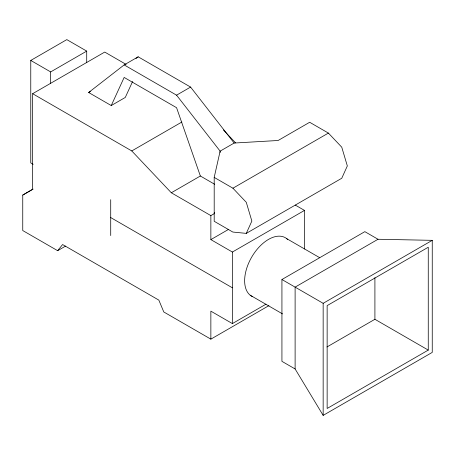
<?xml version="1.0" encoding="UTF-8"?>
<svg xmlns="http://www.w3.org/2000/svg" width="455" height="455" viewBox="0 0 455 455"><rect width="100%" height="100%" fill="white"/><g stroke="black" fill="none" stroke-linecap="round" stroke-linejoin="round"><path stroke-width="0.68" d="M214.197 177.393L220.129 151.14L234.149 143.046L278.124 140.487L309.673 122.276L328.396 133.082L341.756 147.187L347.33 165.938L341.756 178.258L246.28 233.381L232.823 232.05L214.197 221.289L214.197 177.393L232.92 188.205L246.28 202.31L251.854 221.062L246.28 233.381M214.51 212.297L214.197 213.674L210.858 215.602L171.319 192.772L131.774 150.941L32.629 93.702L32.629 189.297L22.75 195.081L22.75 230.543L57.637 250.682L65.577 246.098M234.149 143.046L190.588 87.076L138.178 56.812L124.158 64.911L88.64 92.501L111.247 105.554L124.158 77.435L176.568 107.693L200.359 176.005L214.737 184.309M132.604 81.485L125.267 97.461L111.247 105.554M57.637 250.682L62.597 244.545L158.829 300.107L163.789 311.971L210.858 339.146L268.911 305.629M135.954 58.541L138.178 56.812M33.175 164.295L30.764 162.901L30.764 60.435L66.817 39.619L86.712 51.108L86.712 62.477M30.764 60.435L50.659 71.924L86.712 51.108M32.629 93.702L104.735 52.069L126.154 64.439M88.64 92.501L90.391 91.489M124.158 64.911L176.568 95.169L190.588 87.076M22.75 195.081L33.135 189.081M131.774 150.941L181.881 122.014M171.319 192.772L200.359 176.005M232.92 188.205L328.396 133.082M210.858 215.602L210.858 239.609L228.581 229.377M210.858 239.609L232.391 252.042L304.497 210.409L304.497 248.987M281.929 279.518L364.842 231.652L378.02 239.262L432.25 240.337L432.25 352.392L323.158 415.381L295.113 368.954L281.929 361.344L281.929 279.518L323.158 303.32L432.25 240.337M378.02 239.262L295.113 287.128L295.113 368.954M210.858 339.146L210.858 311.152L232.391 323.585L265.999 304.179M326.952 346.972L374.909 319.285L428.263 350.094L428.263 247.241L327.139 305.623L327.139 408.476L428.263 350.094M295.267 205.086L304.497 210.409M286.781 238.699L319.711 257.706M250.222 295.232L282.538 313.893M110.713 217.564L232.391 287.81M223.411 129.971L235.61 142.881M176.568 95.169L220.129 151.14L220.129 152.533M374.909 277.669L374.909 319.285M323.158 303.32L323.158 415.381M232.391 252.042L232.391 323.585M110.713 199.677L110.713 235.565M50.659 71.924L50.659 83.293M252.525 296.66A33.75 19.485 -60 0 1 252.474 255.801A33.75 19.485 -60 0 1 287.708 239.523"/></g></svg>
